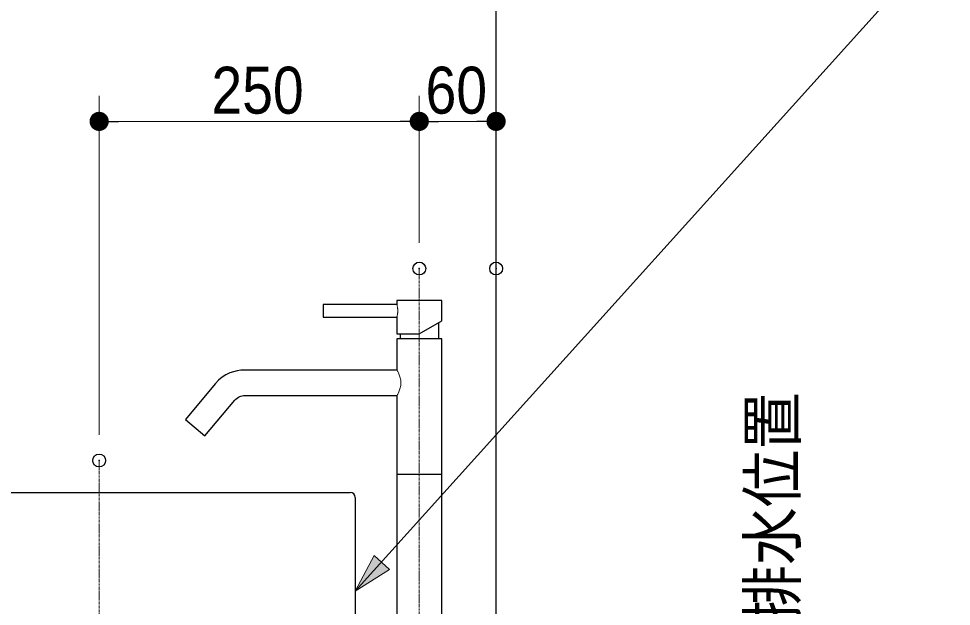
# Model space of a CAD drawing. Units: millimetres, scale not verified. Extents: x -6062 to 6062, y -3045 to 3045.
# Drawn here: x -3790 to -3062, y -1269 to -810 of the extents above; entities that cross this region are included whole.
import ezdxf
from ezdxf.enums import TextEntityAlignment as Align

# ---------------------------------------------------------------- set-up
doc = ezdxf.new("R2010")
doc.units = ezdxf.units.MM
doc.header["$LTSCALE"] = 20
doc.header["$PDMODE"] = 32
doc.header["$PDSIZE"] = 10
doc.linetypes.add('USER1', pattern=[1.11, 0.71, -0.4])
doc.linetypes.add('USER2', pattern=[2.91, 1.76, -0.4, 0.35, -0.4])
for name, color, linetype, lineweight in [('0-0_5ボウル・キャビネット', 7, 'Continuous', 15), ('0-1_4給排水', 7, 'Continuous', 30), ('0-2_2寸法-1', 7, 'Continuous', 15), ('0-3_0', 7, 'Continuous', 25), ('0-6_2寸法-2', 7, 'Continuous', 15), ('0-8_2寸法-3', 7, 'Continuous', 15)]:
    doc.layers.add(name, color=color, linetype=linetype, lineweight=lineweight)
doc.layers.add('0-4_Defpoints', color=7, linetype='Continuous')
doc.styles.add('ＭＳ Ｐゴシック', font='')
doc.styles.get('ＭＳ Ｐゴシック').set_extended_font_data('MS PGothic')

# ---------------------------------------------------------------- blocks, each defined once
blk = doc.blocks.new('グループ-1')
at = {"layer": '0-0_5ボウル・キャビネット', "lineweight": 30}
blk.add_line((-42720, -23600), (-34880, -23600), dxfattribs=at)
blk.add_lwpolyline([(-34800, -23680), (-34800, -26600), (-42800, -26600), (-42800, -23680)], dxfattribs=at)
at = {"layer": '0-0_5ボウル・キャビネット', "linetype": 'USER1'}
blk.add_lwpolyline([(-38050, -26211.1), (-38300, -26360), (-38300, -26560), (-39300, -26560), (-39300, -26360), (-39550, -26211.1)], dxfattribs=at)
at = {"layer": '0-0_5ボウル・キャビネット', "lineweight": 30}
for centre, start, end in [((-42720, -23680), 90, 180), ((-34880, -23680), 0, 90)]:
    blk.add_arc(centre, 80, start, end, dxfattribs=at)
blk = doc.blocks.new('グループ-5')
at = {"layer": '0-1_4給排水', "linetype": 'USER2', "lineweight": 15}
blk.add_line((-38800, -23100), (-38800, -31940), dxfattribs=at)
blk = doc.blocks.new('グループ-9')
at = {"layer": '0-1_4給排水', "linetype": 'USER2', "lineweight": 15}
blk.add_line((-33800, -27600), (-33800, -20100), dxfattribs=at)
at = {"layer": '0-1_4給排水'}
for p, q in [((-33500, -20946.8), (-33500, -21200)), ((-34100, -21120), (-34100, -21200)), ((-33450, -23320), (-34150, -23320))]:
    blk.add_line(p, q, dxfattribs=at)
blk.add_lwpolyline([(-35300, -20660), (-35300, -20860), (-34150, -20860), (-34150, -21120), (-33800, -21120), (-33450.1, -20918), (-33450, -20600), (-34150, -20600), (-34150, -20660)], close=True, dxfattribs=at)
at = {"layer": '0-1_4給排水', "lineweight": 15}
for points in [[(-34150, -20860), (-34149.9, -20859.5), (-34149.5, -20858.1), (-34148.8, -20855.8), (-34148, -20852.6), (-34146.9, -20848.5), (-34145.7, -20843.6), (-34144.3, -20837.9), (-34142.9, -20831.4), (-34141.5, -20824.2), (-34140.1, -20816.4), (-34138.8, -20808), (-34137.7, -20799.1), (-34136.7, -20789.7), (-34136, -20780), (-34135.6, -20770.1), (-34135.4, -20760), (-34135.5, -20750.3), (-34136, -20740.7), (-34136.6, -20731.3), (-34137.5, -20722.2), (-34138.6, -20713.4), (-34139.9, -20705.1), (-34141.2, -20697.2), (-34142.7, -20689.9), (-34144.1, -20683.3), (-34145.4, -20677.4), (-34146.7, -20672.2), (-34147.8, -20667.9), (-34148.7, -20664.5), (-34149.4, -20662), (-34149.9, -20660.5), (-34150, -20660)], [(-34150, -22085.7), (-34149.4, -22084.7), (-34147.8, -22081.8), (-34145.1, -22076.9), (-34141.4, -22070.3), (-34137, -22061.9), (-34131.9, -22051.9), (-34126.3, -22040.5), (-34120.4, -22027.6), (-34114.3, -22013.5), (-34108.4, -21998.1), (-34102.8, -21981.6), (-34097.7, -21964.1), (-34093.4, -21945.6), (-34090.1, -21926.4), (-34088, -21906.6), (-34087.2, -21886.6), (-34087.9, -21866.6), (-34089.8, -21846.8), (-34093, -21827.6), (-34097.2, -21809.2), (-34102.2, -21791.7), (-34107.8, -21775.2), (-34113.7, -21759.7), (-34119.7, -21745.4), (-34125.6, -21732.4), (-34131.2, -21720.7), (-34136.5, -21710.5), (-34141, -21701.8), (-34144.8, -21694.9), (-34147.7, -21689.9), (-34149.4, -21686.8), (-34150, -21685.7)]]:
    blk.add_lwpolyline(points, dxfattribs=at)
at = {"layer": '0-1_4給排水'}
blk.add_lwpolyline([(-33450, -26520), (-33450, -21200), (-34150, -21200), (-34150, -21685.7), (-36526.1, -21685.7), (-36585.2, -21688.6), (-36643.8, -21697.4), (-36701.2, -21711.8), (-36756.9, -21731.9), (-36819.3, -21762.2), (-36877.8, -21799.6), (-36933.2, -21845), (-36984, -21898), (-36985.7, -21900), (-37453.2, -22457.2), (-37146.8, -22714.3), (-36679.3, -22157.2), (-36662.9, -22139.8), (-36644.5, -22124.6), (-36624.5, -22111.6), (-36603, -22101.1), (-36584.5, -22094.4), (-36565.3, -22089.6), (-36545.8, -22086.7), (-36526.1, -22085.7), (-34150, -22085.7), (-34150, -26520)], dxfattribs=at)
blk = doc.blocks.new('_Dot')
at = {"layer": '0-3_0'}
blk.add_line((-10, 0), (-20, 0), dxfattribs=at)
for points in [[(0, 0), (-3.09, 9.51), (-1.87, 9.82)], [(0, 0), (-1.87, 9.82), (-0.63, 9.98)], [(0, 0), (-0.63, 9.98), (0.63, 9.98)], [(0, 0), (0.63, 9.98), (1.87, 9.82)], [(0, 0), (1.87, 9.82), (3.09, 9.51)], [(0, 0), (-10, 0), (-9.92, 1.25)], [(0, 0), (-9.92, -1.25), (-10, 0)], [(0, 0), (-9.92, 1.25), (-9.69, 2.49)], [(0, 0), (-9.69, -2.49), (-9.92, -1.25)], [(0, 0), (-9.69, 2.49), (-9.3, 3.68)], [(0, 0), (-9.3, -3.68), (-9.69, -2.49)], [(0, 0), (-9.3, 3.68), (-8.76, 4.82)], [(0, 0), (-8.76, -4.82), (-9.3, -3.68)], [(0, 0), (-8.76, 4.82), (-8.09, 5.88)], [(0, 0), (-8.09, -5.88), (-8.76, -4.82)], [(0, 0), (-8.09, 5.88), (-7.29, 6.85)], [(0, 0), (-7.29, -6.85), (-8.09, -5.88)], [(0, 0), (-7.29, 6.85), (-6.37, 7.71)], [(0, 0), (-6.37, -7.71), (-7.29, -6.85)], [(0, 0), (-6.37, 7.71), (-5.36, 8.44)], [(0, 0), (-5.36, -8.44), (-6.37, -7.71)], [(0, 0), (-5.36, 8.44), (-4.26, 9.05)], [(0, 0), (-4.26, -9.05), (-5.36, -8.44)], [(0, 0), (-4.26, 9.05), (-3.09, 9.51)], [(0, 0), (-3.09, -9.51), (-4.26, -9.05)], [(0, 0), (-1.87, -9.82), (-3.09, -9.51)], [(0, 0), (-0.63, -9.98), (-1.87, -9.82)], [(0, 0), (0.63, -9.98), (-0.63, -9.98)], [(0, 0), (3.09, 9.51), (4.26, 9.05)], [(0, 0), (4.26, 9.05), (5.36, 8.44)], [(0, 0), (5.36, 8.44), (6.37, 7.71)], [(0, 0), (6.37, 7.71), (7.29, 6.85)], [(0, 0), (7.29, 6.85), (8.09, 5.88)], [(0, 0), (8.09, 5.88), (8.76, 4.82)], [(0, 0), (8.76, 4.82), (9.3, 3.68)], [(0, 0), (9.3, 3.68), (9.69, 2.49)], [(0, 0), (9.69, 2.49), (9.92, 1.25)], [(0, 0), (9.92, 1.25), (10, 0)], [(0, 0), (1.87, -9.82), (0.63, -9.98)], [(0, 0), (3.09, -9.51), (1.87, -9.82)], [(0, 0), (4.26, -9.05), (3.09, -9.51)], [(0, 0), (5.36, -8.44), (4.26, -9.05)], [(0, 0), (6.37, -7.71), (5.36, -8.44)], [(0, 0), (7.29, -6.85), (6.37, -7.71)], [(0, 0), (8.09, -5.88), (7.29, -6.85)], [(0, 0), (8.76, -4.82), (8.09, -5.88)], [(0, 0), (9.3, -3.68), (8.76, -4.82)], [(0, 0), (9.69, -2.49), (9.3, -3.68)], [(0, 0), (9.92, -1.25), (9.69, -2.49)], [(0, 0), (10, 0), (9.92, -1.25)]]:
    blk.add_solid(points, dxfattribs=at)

msp = doc.modelspace()

# ---------------------------------------------------------------- linework, layer by layer
at = {"layer": '0-0_5ボウル・キャビネット', "lineweight": 30}
msp.add_lwpolyline([(-4067.5, -2020), (-3417.5, -2020), (-3417.5, -770)], dxfattribs=at)
at = {"layer": '0-2_2寸法-1'}
for p, q in [((-3727.5, -1135), (-3727.5, -870)), ((-3477.5, -985), (-3477.5, -870)), ((-3477.5, -985), (-3477.5, -870)), ((-3417.5, -985), (-3417.5, -870)), ((-3712.49, -890), (-3492.51, -890)), ((-3432.51, -890), (-3462.49, -890))]:
    msp.add_line(p, q, dxfattribs=at)
at = {"layer": '0-4_Defpoints'}
for p in [(-3477.5, -890), (-3477.5, -1005), (-3417.5, -1005), (-3727.5, -1155)]:
    msp.add_point(p, dxfattribs=at)
at = {"layer": '0-8_2寸法-3'}
msp.add_lwpolyline([(-3527.5, -1257), (-3061.99, -740), (-4340.12, -740)], dxfattribs=at)
at = {"layer": '0-8_2寸法-3', "lineweight": 5}
msp.add_lwpolyline([(-3500.74, -1240.28), (-3527.5, -1257), (-3512.69, -1229.14)], close=True, dxfattribs=at)
at = {"layer": '0-8_2寸法-3'}
msp.add_solid([(-3500.74, -1240.28), (-3512.69, -1229.14), (-3527.5, -1257)], dxfattribs=at)

# ---------------------------------------------------------------- block references
at = {"layer": '0-0_5ボウル・キャビネット', "xscale": 0.05, "yscale": 0.05}
msp.add_blockref('グループ-1', (-1787.5, 0), dxfattribs=at)
at = {"layer": '0-1_4給排水', "xscale": 0.05, "yscale": 0.05}
for name in ['グループ-9', 'グループ-5']:
    msp.add_blockref(name, (-1787.5, 0), dxfattribs=at)
at = {"layer": '0-2_2寸法-1', "xscale": 0.7503418, "yscale": 0.7503418, "rotation": 180}
for p in [(-3727.5, -890), (-3477.5, -890)]:
    msp.add_blockref('_Dot', p, dxfattribs=at)
at = {"layer": '0-2_2寸法-1', "xscale": 0.7503418, "yscale": 0.7503418}
for p in [(-3477.5, -890), (-3417.5, -890)]:
    msp.add_blockref('_Dot', p, dxfattribs=at)

# ---------------------------------------------------------------- texts
at = {"layer": '0-2_2寸法-1', "style": 'ＭＳ Ｐゴシック', "width": 0.9}
for s, p in [('250', (-3639.78, -894.96)), ('60', (-3472.58, -894.96))]:
    msp.add_text(s, height=36.66, dxfattribs=at).set_placement(p, align=Align.BOTTOM_LEFT)
at = {"layer": '0-6_2寸法-2', "style": 'ＭＳ Ｐゴシック', "width": 0.9}
msp.add_text('Pトラップ排水位置', height=36.66, rotation=90, dxfattribs=at).set_placement((-3172.48, -1490.42), align=Align.BOTTOM_LEFT)

doc.saveas('drawing.dxf')
